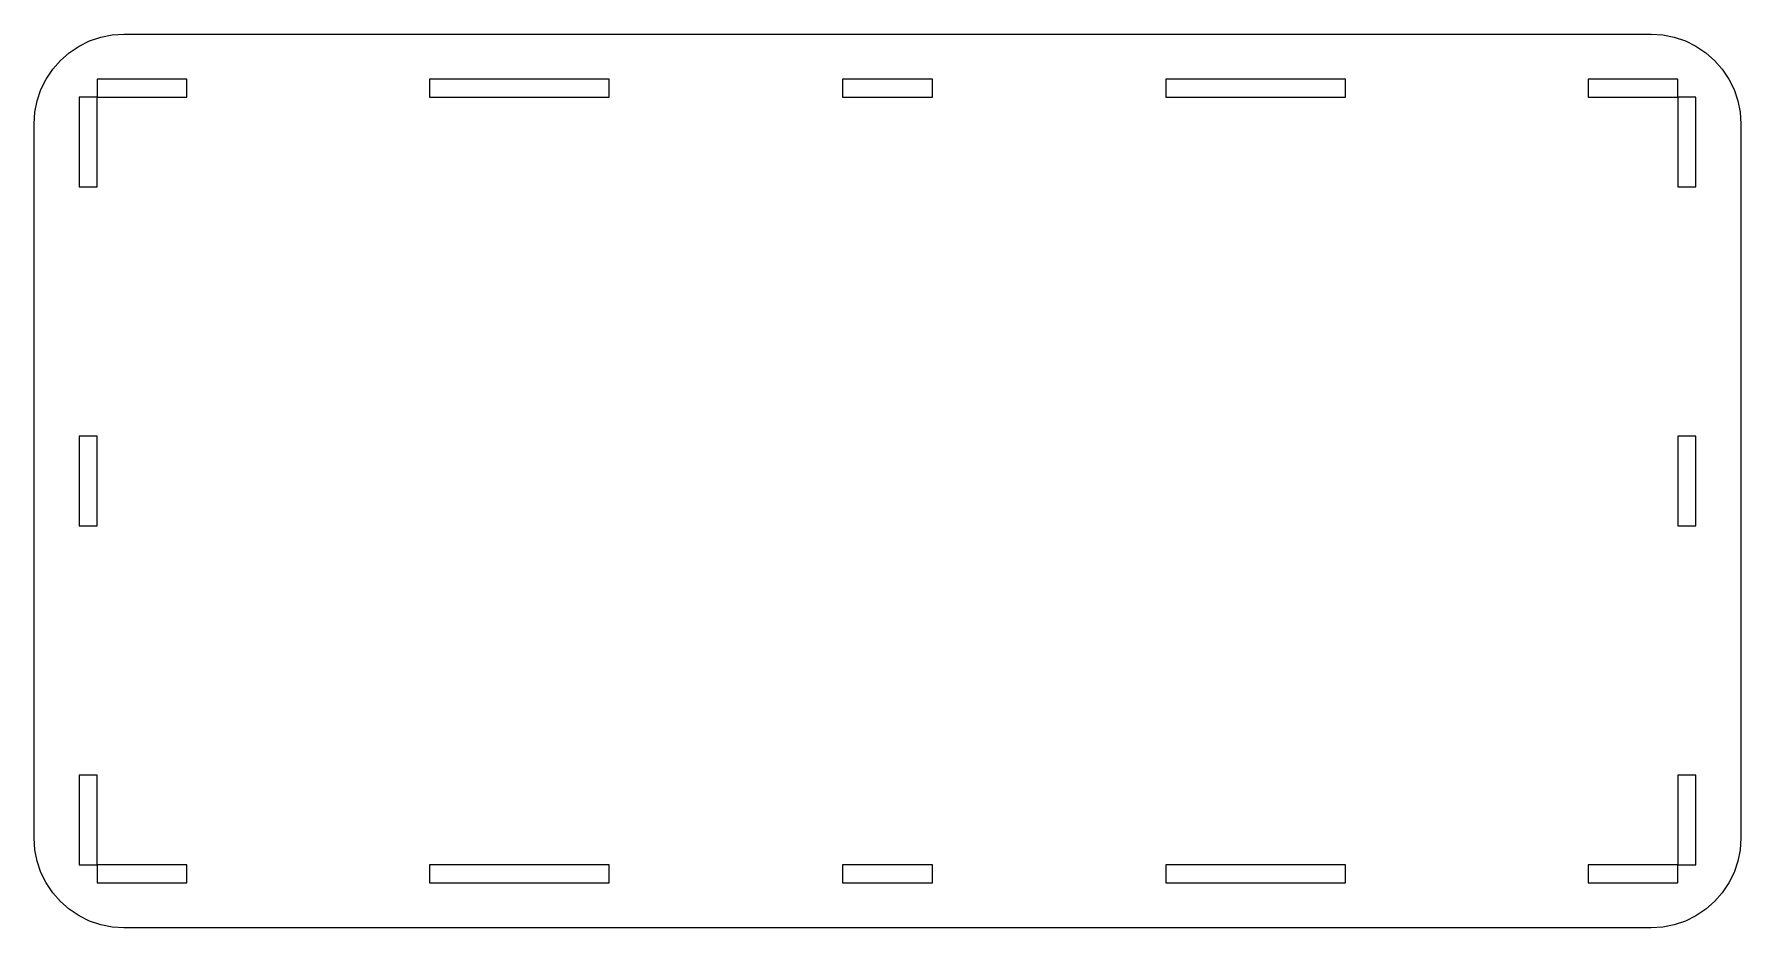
# Model space of a CAD drawing. Header units: metres. Extents: x 0 to 609, y 0 to 409.
# Drawn here: x 0 to 380, y 210 to 409 of the extents above; entities that cross this region are included whole.
import ezdxf

# ---------------------------------------------------------------- set-up
doc = ezdxf.new("R2010")
doc.units = ezdxf.units.M

msp = doc.modelspace()

# ---------------------------------------------------------------- linework, layer by layer
at = {"layer": 'Group#5'}
for points in [[(20, 409, 0), (360, 409, 0), (362.61, 408.83, 0), (365.18, 408.32, 0), (367.65, 407.48, 0), (370, 406.32, 0), (372.18, 404.87, 0), (374.14, 403.14, 0), (375.87, 401.18, 0), (377.32, 399, 0), (378.48, 396.65, 0), (379.32, 394.18, 0), (379.83, 391.61, 0), (380, 389, 0), (380, 230, 0), (379.83, 227.39, 0), (379.32, 224.82, 0), (378.48, 222.35, 0), (377.32, 220, 0), (375.87, 217.82, 0), (374.14, 215.86, 0), (372.18, 214.13, 0), (370, 212.68, 0), (367.65, 211.52, 0), (365.18, 210.68, 0), (362.61, 210.17, 0), (360, 210, 0), (20, 210, 0), (17.39, 210.17, 0), (14.82, 210.68, 0), (12.35, 211.52, 0), (10, 212.68, 0), (7.82, 214.13, 0), (5.86, 215.86, 0), (4.13, 217.82, 0), (2.68, 220, 0), (1.52, 222.35, 0), (0.68, 224.82, 0), (0.17, 227.39, 0), (0, 230, 0), (0, 389, 0), (0.17, 391.61, 0), (0.68, 394.18, 0), (1.52, 396.65, 0), (2.68, 399, 0), (4.13, 401.18, 0), (5.86, 403.14, 0), (7.82, 404.87, 0), (10, 406.32, 0), (12.35, 407.48, 0), (14.82, 408.32, 0), (17.39, 408.83, 0), (20, 409, 0)], [(14, 395, 0), (34, 395, 0), (34, 399, 0), (14, 399, 0), (14, 395, 0)], [(88, 395, 0), (128, 395, 0), (128, 399, 0), (88, 399, 0), (88, 395, 0)], [(180, 399, 0), (180, 395, 0), (200, 395, 0), (200, 399, 0), (180, 399, 0)], [(252, 395, 0), (292, 395, 0), (292, 399, 0), (252, 399, 0), (252, 395, 0)], [(366, 399, 0), (346, 399, 0), (346, 395, 0), (366, 395, 0), (366, 399, 0)], [(14, 395, 0), (10, 395, 0), (10, 375, 0), (14, 375, 0), (14, 395, 0)], [(366, 395, 0), (366, 375, 0), (370, 375, 0), (370, 395, 0), (366, 395, 0)], [(10, 299.5, 0), (14, 299.5, 0), (14, 319.5, 0), (10, 319.5, 0), (10, 299.5, 0)], [(370, 319.5, 0), (366, 319.5, 0), (366, 299.5, 0), (370, 299.5, 0), (370, 319.5, 0)], [(14, 224, 0), (14, 244, 0), (10, 244, 0), (10, 224, 0), (14, 224, 0)], [(366, 224, 0), (370, 224, 0), (370, 244, 0), (366, 244, 0), (366, 224, 0)], [(14, 220, 0), (34, 220, 0), (34, 224, 0), (14, 224, 0), (14, 220, 0)], [(128, 224, 0), (88, 224, 0), (88, 220, 0), (128, 220, 0), (128, 224, 0)], [(200, 220, 0), (200, 224, 0), (180, 224, 0), (180, 220, 0), (200, 220, 0)], [(292, 224, 0), (252, 224, 0), (252, 220, 0), (292, 220, 0), (292, 224, 0)], [(366, 224, 0), (346, 224, 0), (346, 220, 0), (366, 220, 0), (366, 224, 0)]]:
    msp.add_polyline3d(points, dxfattribs=at)

doc.saveas('drawing.dxf')
